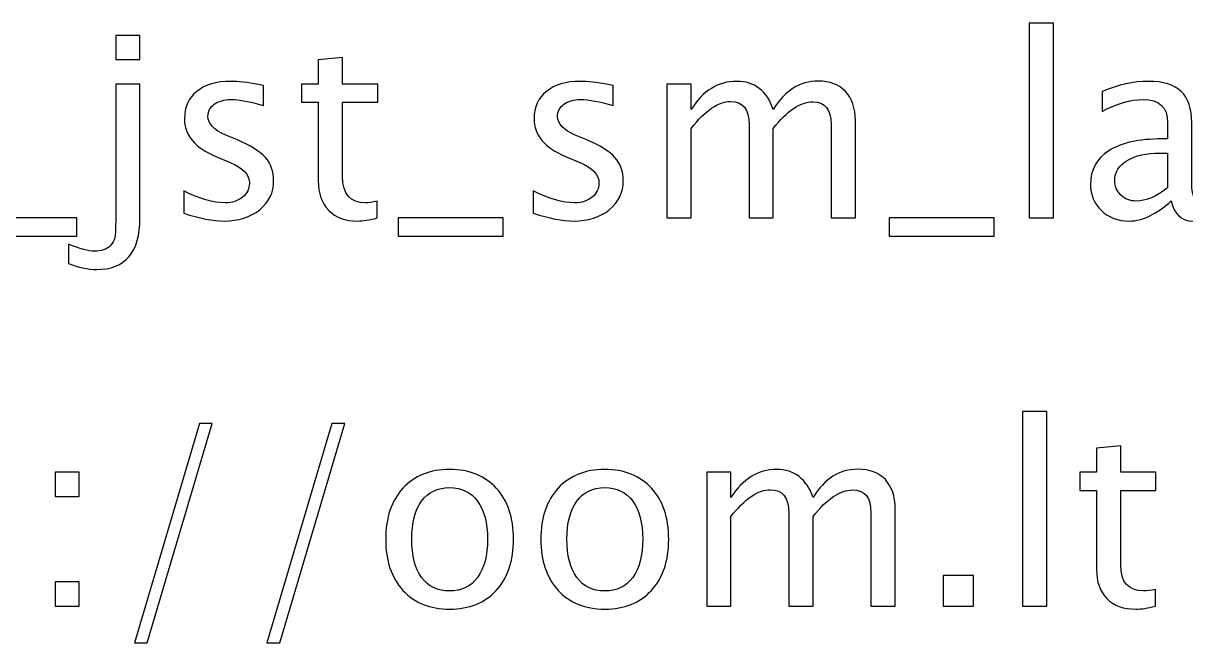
# Model space of a CAD drawing. Header units: centimetres. Extents: x -32.7 to 32.7, y -29.5 to 43.7.
# Drawn here: x 4.639 to 9.509, y 32.138 to 34.734 of the extents above; entities that cross this region are included whole.
import ezdxf

# ---------------------------------------------------------------- set-up
doc = ezdxf.new("R2010")
doc.units = ezdxf.units.CM
doc.header["$MEASUREMENT"] = 0
doc.layers.add('Layer 1', color=7, linetype='Continuous')

msp = doc.modelspace()

# ---------------------------------------------------------------- linework, layer by layer
at = {"layer": 'Layer 1'}
for points, knots in [([(8.85293, 33.91782), (8.85293, 33.91782), (8.85293, 34.73379), (8.85293, 34.73379), (8.85293, 34.73379), (8.85293, 34.73379), (8.95453, 34.73379), (8.95453, 34.73379), (8.95453, 34.73379), (8.95453, 34.73379), (8.95453, 33.91782), (8.95453, 33.91782), (8.95453, 33.91782), (8.95453, 33.91782), (8.85293, 33.91782), (8.85293, 33.91782)], [0, 0, 0, 0, 0.2, 0.2, 0.2, 0.2, 0.4, 0.4, 0.4, 0.4, 0.6, 0.6, 0.6, 0.6, 1, 1, 1, 1]), ([(5.02654, 34.58139), (5.02654, 34.58139), (5.02654, 34.68299), (5.02654, 34.68299), (5.02654, 34.68299), (5.02654, 34.68299), (5.12814, 34.68299), (5.12814, 34.68299), (5.12814, 34.68299), (5.12814, 34.68299), (5.12814, 34.58139), (5.12814, 34.58139), (5.12814, 34.58139), (5.12814, 34.58139), (5.02654, 34.58139), (5.02654, 34.58139)], [0, 0, 0, 0, 0.2, 0.2, 0.2, 0.2, 0.4, 0.4, 0.4, 0.4, 0.6, 0.6, 0.6, 0.6, 1, 1, 1, 1]), ([(6.12191, 33.918), (6.09052, 33.90935), (6.06318, 33.90512), (6.04007, 33.90512), (6.04007, 33.90512), (5.98821, 33.90512), (5.94782, 33.91994), (5.91889, 33.94957), (5.91889, 33.94957), (5.88979, 33.9792), (5.87532, 34.0203), (5.87532, 34.07304), (5.87532, 34.07304), (5.87532, 34.07304), (5.87532, 34.40254), (5.87532, 34.40254), (5.87532, 34.40254), (5.87532, 34.40254), (5.80512, 34.40254), (5.80512, 34.40254), (5.80512, 34.40254), (5.80512, 34.40254), (5.80512, 34.47873), (5.80512, 34.47873), (5.80512, 34.47873), (5.80512, 34.47873), (5.87532, 34.47873), (5.87532, 34.47873), (5.87532, 34.47873), (5.87532, 34.47873), (5.87532, 34.58016), (5.87532, 34.58016), (5.87532, 34.58016), (5.87532, 34.58016), (5.97692, 34.58986), (5.97692, 34.58986), (5.97692, 34.58986), (5.97692, 34.58986), (5.97692, 34.47873), (5.97692, 34.47873), (5.97692, 34.47873), (5.97692, 34.47873), (6.12403, 34.47873), (6.12403, 34.47873), (6.12403, 34.47873), (6.12403, 34.47873), (6.12403, 34.40254), (6.12403, 34.40254), (6.12403, 34.40254), (6.12403, 34.40254), (5.97692, 34.40254), (5.97692, 34.40254), (5.97692, 34.40254), (5.97692, 34.40254), (5.97692, 34.09139), (5.97692, 34.09139), (5.97692, 34.09139), (5.97692, 34.01801), (6.00885, 33.98132), (6.07253, 33.98132), (6.07253, 33.98132), (6.08611, 33.98132), (6.10251, 33.98361), (6.12191, 33.98802), (6.12191, 33.98802), (6.12191, 33.98802), (6.12191, 33.918), (6.12191, 33.918)], [0, 0, 0, 0, 0.0555556, 0.0555556, 0.0555556, 0.0555556, 0.1111111, 0.1111111, 0.1111111, 0.1111111, 0.1666667, 0.1666667, 0.1666667, 0.1666667, 0.2222222, 0.2222222, 0.2222222, 0.2222222, 0.2777778, 0.2777778, 0.2777778, 0.2777778, 0.3333333, 0.3333333, 0.3333333, 0.3333333, 0.3888889, 0.3888889, 0.3888889, 0.3888889, 0.4444444, 0.4444444, 0.4444444, 0.4444444, 0.5, 0.5, 0.5, 0.5, 0.5555556, 0.5555556, 0.5555556, 0.5555556, 0.6111111, 0.6111111, 0.6111111, 0.6111111, 0.6666667, 0.6666667, 0.6666667, 0.6666667, 0.7222222, 0.7222222, 0.7222222, 0.7222222, 0.7777778, 0.7777778, 0.7777778, 0.7777778, 0.8333333, 0.8333333, 0.8333333, 0.8333333, 0.8888889, 0.8888889, 0.8888889, 0.8888889, 1, 1, 1, 1]), ([(5.31141, 33.93793), (5.31141, 33.93793), (5.31141, 34.03106), (5.31141, 34.03106), (5.31141, 34.03106), (5.37791, 33.9979), (5.43559, 33.98132), (5.4848, 33.98132), (5.4848, 33.98132), (5.51408, 33.98132), (5.53842, 33.98926), (5.55765, 34.00513), (5.55765, 34.00513), (5.57688, 34.02083), (5.58658, 34.04059), (5.58658, 34.0644), (5.58658, 34.0644), (5.58658, 34.09915), (5.55959, 34.1279), (5.50561, 34.15065), (5.50561, 34.15065), (5.50561, 34.15065), (5.44617, 34.17588), (5.44617, 34.17588), (5.44617, 34.17588), (5.35851, 34.21221), (5.31459, 34.26478), (5.31459, 34.33304), (5.31459, 34.33304), (5.31459, 34.3819), (5.33187, 34.42035), (5.36644, 34.4484), (5.36644, 34.4484), (5.40102, 34.47644), (5.44847, 34.49038), (5.50861, 34.49038), (5.50861, 34.49038), (5.53983, 34.49038), (5.57864, 34.48614), (5.62468, 34.4775), (5.62468, 34.4775), (5.62468, 34.4775), (5.64584, 34.47344), (5.64584, 34.47344), (5.64584, 34.47344), (5.64584, 34.47344), (5.64584, 34.38878), (5.64584, 34.38878), (5.64584, 34.38878), (5.58922, 34.40571), (5.54407, 34.41418), (5.51038, 34.41418), (5.51038, 34.41418), (5.48074, 34.41418), (5.45728, 34.40765), (5.43947, 34.39477), (5.43947, 34.39477), (5.42183, 34.3819), (5.41301, 34.36461), (5.41301, 34.34292), (5.41301, 34.34292), (5.41301, 34.3124), (5.43771, 34.28647), (5.48727, 34.26548), (5.48727, 34.26548), (5.48727, 34.26548), (5.53613, 34.24484), (5.53613, 34.24484), (5.53613, 34.24484), (5.59152, 34.22156), (5.63067, 34.19687), (5.6536, 34.17094), (5.6536, 34.17094), (5.67671, 34.14501), (5.68818, 34.11255), (5.68818, 34.07375), (5.68818, 34.07375), (5.68818, 34.02453), (5.66877, 33.98414), (5.62979, 33.95257), (5.62979, 33.95257), (5.59099, 33.92099), (5.54125, 33.90512), (5.48074, 33.90512), (5.48074, 33.90512), (5.43418, 33.90512), (5.37791, 33.91606), (5.31141, 33.93793)], [0, 0, 0, 0, 0.0434783, 0.0434783, 0.0434783, 0.0434783, 0.0869565, 0.0869565, 0.0869565, 0.0869565, 0.1304348, 0.1304348, 0.1304348, 0.1304348, 0.173913, 0.173913, 0.173913, 0.173913, 0.2173913, 0.2173913, 0.2173913, 0.2173913, 0.2608696, 0.2608696, 0.2608696, 0.2608696, 0.3043478, 0.3043478, 0.3043478, 0.3043478, 0.3478261, 0.3478261, 0.3478261, 0.3478261, 0.3913043, 0.3913043, 0.3913043, 0.3913043, 0.4347826, 0.4347826, 0.4347826, 0.4347826, 0.4782609, 0.4782609, 0.4782609, 0.4782609, 0.5217391, 0.5217391, 0.5217391, 0.5217391, 0.5652174, 0.5652174, 0.5652174, 0.5652174, 0.6086957, 0.6086957, 0.6086957, 0.6086957, 0.6521739, 0.6521739, 0.6521739, 0.6521739, 0.6956522, 0.6956522, 0.6956522, 0.6956522, 0.7391304, 0.7391304, 0.7391304, 0.7391304, 0.7826087, 0.7826087, 0.7826087, 0.7826087, 0.826087, 0.826087, 0.826087, 0.826087, 0.8695652, 0.8695652, 0.8695652, 0.8695652, 0.9130435, 0.9130435, 0.9130435, 0.9130435, 1, 1, 1, 1]), ([(6.77596, 33.93793), (6.77596, 33.93793), (6.77596, 34.03106), (6.77596, 34.03106), (6.77596, 34.03106), (6.84246, 33.9979), (6.90014, 33.98132), (6.94935, 33.98132), (6.94935, 33.98132), (6.97863, 33.98132), (7.00297, 33.98926), (7.0222, 34.00513), (7.0222, 34.00513), (7.04143, 34.02083), (7.05113, 34.04059), (7.05113, 34.0644), (7.05113, 34.0644), (7.05113, 34.09915), (7.02414, 34.1279), (6.97016, 34.15065), (6.97016, 34.15065), (6.97016, 34.15065), (6.91072, 34.17588), (6.91072, 34.17588), (6.91072, 34.17588), (6.82306, 34.21221), (6.77914, 34.26478), (6.77914, 34.33304), (6.77914, 34.33304), (6.77914, 34.3819), (6.79642, 34.42035), (6.83099, 34.4484), (6.83099, 34.4484), (6.86557, 34.47644), (6.91302, 34.49038), (6.97316, 34.49038), (6.97316, 34.49038), (7.00438, 34.49038), (7.04319, 34.48614), (7.08923, 34.4775), (7.08923, 34.4775), (7.08923, 34.4775), (7.11039, 34.47344), (7.11039, 34.47344), (7.11039, 34.47344), (7.11039, 34.47344), (7.11039, 34.38878), (7.11039, 34.38878), (7.11039, 34.38878), (7.05377, 34.40571), (7.00862, 34.41418), (6.97493, 34.41418), (6.97493, 34.41418), (6.94529, 34.41418), (6.92183, 34.40765), (6.90402, 34.39477), (6.90402, 34.39477), (6.88638, 34.3819), (6.87756, 34.36461), (6.87756, 34.34292), (6.87756, 34.34292), (6.87756, 34.3124), (6.90226, 34.28647), (6.95182, 34.26548), (6.95182, 34.26548), (6.95182, 34.26548), (7.00068, 34.24484), (7.00068, 34.24484), (7.00068, 34.24484), (7.05607, 34.22156), (7.09522, 34.19687), (7.11815, 34.17094), (7.11815, 34.17094), (7.14126, 34.14501), (7.15273, 34.11255), (7.15273, 34.07375), (7.15273, 34.07375), (7.15273, 34.02453), (7.13332, 33.98414), (7.09434, 33.95257), (7.09434, 33.95257), (7.05554, 33.92099), (7.0058, 33.90512), (6.94529, 33.90512), (6.94529, 33.90512), (6.89873, 33.90512), (6.84246, 33.91606), (6.77596, 33.93793)], [0, 0, 0, 0, 0.0434783, 0.0434783, 0.0434783, 0.0434783, 0.0869565, 0.0869565, 0.0869565, 0.0869565, 0.1304348, 0.1304348, 0.1304348, 0.1304348, 0.173913, 0.173913, 0.173913, 0.173913, 0.2173913, 0.2173913, 0.2173913, 0.2173913, 0.2608696, 0.2608696, 0.2608696, 0.2608696, 0.3043478, 0.3043478, 0.3043478, 0.3043478, 0.3478261, 0.3478261, 0.3478261, 0.3478261, 0.3913043, 0.3913043, 0.3913043, 0.3913043, 0.4347826, 0.4347826, 0.4347826, 0.4347826, 0.4782609, 0.4782609, 0.4782609, 0.4782609, 0.5217391, 0.5217391, 0.5217391, 0.5217391, 0.5652174, 0.5652174, 0.5652174, 0.5652174, 0.6086957, 0.6086957, 0.6086957, 0.6086957, 0.6521739, 0.6521739, 0.6521739, 0.6521739, 0.6956522, 0.6956522, 0.6956522, 0.6956522, 0.7391304, 0.7391304, 0.7391304, 0.7391304, 0.7826087, 0.7826087, 0.7826087, 0.7826087, 0.826087, 0.826087, 0.826087, 0.826087, 0.8695652, 0.8695652, 0.8695652, 0.8695652, 0.9130435, 0.9130435, 0.9130435, 0.9130435, 1, 1, 1, 1]), ([(7.33564, 33.91782), (7.33564, 33.91782), (7.33564, 34.47873), (7.33564, 34.47873), (7.33564, 34.47873), (7.33564, 34.47873), (7.43724, 34.47873), (7.43724, 34.47873), (7.43724, 34.47873), (7.43724, 34.47873), (7.43724, 34.37273), (7.43724, 34.37273), (7.43724, 34.37273), (7.4868, 34.45122), (7.5503, 34.49038), (7.62809, 34.49038), (7.62809, 34.49038), (7.70306, 34.49038), (7.75403, 34.45122), (7.7812, 34.37273), (7.7812, 34.37273), (7.82935, 34.45192), (7.89214, 34.49143), (7.96923, 34.49143), (7.96923, 34.49143), (8.01844, 34.49143), (8.05672, 34.47697), (8.08406, 34.44787), (8.08406, 34.44787), (8.1114, 34.41876), (8.12515, 34.37802), (8.12515, 34.32563), (8.12515, 34.32563), (8.12515, 34.32563), (8.12515, 33.91782), (8.12515, 33.91782), (8.12515, 33.91782), (8.12515, 33.91782), (8.02355, 33.91782), (8.02355, 33.91782), (8.02355, 33.91782), (8.02355, 33.91782), (8.02355, 34.30887), (8.02355, 34.30887), (8.02355, 34.30887), (8.02355, 34.37273), (7.99815, 34.40465), (7.94735, 34.40465), (7.94735, 34.40465), (7.89461, 34.40465), (7.83923, 34.36743), (7.7812, 34.29282), (7.7812, 34.29282), (7.7812, 34.29282), (7.7812, 33.91782), (7.7812, 33.91782), (7.7812, 33.91782), (7.7812, 33.91782), (7.6796, 33.91782), (7.6796, 33.91782), (7.6796, 33.91782), (7.6796, 33.91782), (7.6796, 34.30923), (7.6796, 34.30923), (7.6796, 34.30923), (7.6796, 34.37361), (7.65384, 34.40571), (7.60216, 34.40571), (7.60216, 34.40571), (7.55083, 34.40571), (7.4958, 34.36832), (7.43724, 34.29335), (7.43724, 34.29335), (7.43724, 34.29335), (7.43724, 33.91782), (7.43724, 33.91782), (7.43724, 33.91782), (7.43724, 33.91782), (7.33564, 33.91782), (7.33564, 33.91782)], [0, 0, 0, 0, 0.047619, 0.047619, 0.047619, 0.047619, 0.0952381, 0.0952381, 0.0952381, 0.0952381, 0.1428571, 0.1428571, 0.1428571, 0.1428571, 0.1904762, 0.1904762, 0.1904762, 0.1904762, 0.2380952, 0.2380952, 0.2380952, 0.2380952, 0.2857143, 0.2857143, 0.2857143, 0.2857143, 0.3333333, 0.3333333, 0.3333333, 0.3333333, 0.3809524, 0.3809524, 0.3809524, 0.3809524, 0.4285714, 0.4285714, 0.4285714, 0.4285714, 0.4761905, 0.4761905, 0.4761905, 0.4761905, 0.5238095, 0.5238095, 0.5238095, 0.5238095, 0.5714286, 0.5714286, 0.5714286, 0.5714286, 0.6190476, 0.6190476, 0.6190476, 0.6190476, 0.6666667, 0.6666667, 0.6666667, 0.6666667, 0.7142857, 0.7142857, 0.7142857, 0.7142857, 0.7619048, 0.7619048, 0.7619048, 0.7619048, 0.8095238, 0.8095238, 0.8095238, 0.8095238, 0.8571429, 0.8571429, 0.8571429, 0.8571429, 0.9047619, 0.9047619, 0.9047619, 0.9047619, 1, 1, 1, 1]), ([(9.44789, 33.98926), (9.38686, 33.93317), (9.32812, 33.90512), (9.27168, 33.90512), (9.27168, 33.90512), (9.22529, 33.90512), (9.18666, 33.91958), (9.15614, 33.94869), (9.15614, 33.94869), (9.12545, 33.97779), (9.11011, 34.01448), (9.11011, 34.05875), (9.11011, 34.05875), (9.11011, 34.11996), (9.13586, 34.16706), (9.18736, 34.19986), (9.18736, 34.19986), (9.23887, 34.23267), (9.31278, 34.24908), (9.40908, 34.24908), (9.40908, 34.24908), (9.40908, 34.24908), (9.4329, 34.24908), (9.4329, 34.24908), (9.4329, 34.24908), (9.4329, 34.24908), (9.4329, 34.31663), (9.4329, 34.31663), (9.4329, 34.31663), (9.4329, 34.38172), (9.39903, 34.41418), (9.33112, 34.41418), (9.33112, 34.41418), (9.27856, 34.41418), (9.22105, 34.3976), (9.15879, 34.36444), (9.15879, 34.36444), (9.15879, 34.36444), (9.15879, 34.44804), (9.15879, 34.44804), (9.15879, 34.44804), (9.22723, 34.47627), (9.29179, 34.49038), (9.35229, 34.49038), (9.35229, 34.49038), (9.41455, 34.49038), (9.46059, 34.47627), (9.49005, 34.44787), (9.49005, 34.44787), (9.51968, 34.41947), (9.5345, 34.37572), (9.5345, 34.31663), (9.5345, 34.31663), (9.5345, 34.31663), (9.5345, 34.06316), (9.5345, 34.06316), (9.5345, 34.06316), (9.5345, 34.00513), (9.55231, 33.97603), (9.58812, 33.97603), (9.58812, 33.97603), (9.59253, 33.97603), (9.59905, 33.97673), (9.6077, 33.97814), (9.6077, 33.97814), (9.6077, 33.97814), (9.61493, 33.9217), (9.61493, 33.9217), (9.61493, 33.9217), (9.59182, 33.91059), (9.56642, 33.90512), (9.53855, 33.90512), (9.53855, 33.90512), (9.49111, 33.90512), (9.46094, 33.93317), (9.44789, 33.98926)], [0, 0, 0, 0, 0.05, 0.05, 0.05, 0.05, 0.1, 0.1, 0.1, 0.1, 0.15, 0.15, 0.15, 0.15, 0.2, 0.2, 0.2, 0.2, 0.25, 0.25, 0.25, 0.25, 0.3, 0.3, 0.3, 0.3, 0.35, 0.35, 0.35, 0.35, 0.4, 0.4, 0.4, 0.4, 0.45, 0.45, 0.45, 0.45, 0.5, 0.5, 0.5, 0.5, 0.55, 0.55, 0.55, 0.55, 0.6, 0.6, 0.6, 0.6, 0.65, 0.65, 0.65, 0.65, 0.7, 0.7, 0.7, 0.7, 0.75, 0.75, 0.75, 0.75, 0.8, 0.8, 0.8, 0.8, 0.85, 0.85, 0.85, 0.85, 0.9, 0.9, 0.9, 0.9, 1, 1, 1, 1]), ([(4.82864, 33.72732), (4.82864, 33.72732), (4.82864, 33.80881), (4.82864, 33.80881), (4.82864, 33.80881), (4.87626, 33.78835), (4.9126, 33.77812), (4.93747, 33.77812), (4.93747, 33.77812), (4.96569, 33.77812), (4.98774, 33.78571), (5.00326, 33.80087), (5.00326, 33.80087), (5.01367, 33.81111), (5.02002, 33.82292), (5.02266, 33.83598), (5.02266, 33.83598), (5.02531, 33.84903), (5.02654, 33.87637), (5.02654, 33.918), (5.02654, 33.918), (5.02654, 33.918), (5.02654, 34.47873), (5.02654, 34.47873), (5.02654, 34.47873), (5.02654, 34.47873), (5.12814, 34.47873), (5.12814, 34.47873), (5.12814, 34.47873), (5.12814, 34.47873), (5.12814, 33.91817), (5.12814, 33.91817), (5.12814, 33.91817), (5.12814, 33.77406), (5.06729, 33.70192), (4.9454, 33.70192), (4.9454, 33.70192), (4.90924, 33.70192), (4.87026, 33.71039), (4.82864, 33.72732)], [0, 0, 0, 0, 0.0909091, 0.0909091, 0.0909091, 0.0909091, 0.1818182, 0.1818182, 0.1818182, 0.1818182, 0.2727273, 0.2727273, 0.2727273, 0.2727273, 0.3636364, 0.3636364, 0.3636364, 0.3636364, 0.4545455, 0.4545455, 0.4545455, 0.4545455, 0.5454545, 0.5454545, 0.5454545, 0.5454545, 0.6363636, 0.6363636, 0.6363636, 0.6363636, 0.7272727, 0.7272727, 0.7272727, 0.7272727, 0.8181818, 0.8181818, 0.8181818, 0.8181818, 1, 1, 1, 1]), ([(9.4329, 34.04464), (9.4329, 34.04464), (9.4329, 34.18875), (9.4329, 34.18875), (9.4329, 34.18875), (9.4329, 34.18875), (9.40027, 34.18981), (9.40027, 34.18981), (9.40027, 34.18981), (9.34382, 34.18981), (9.29831, 34.1794), (9.26356, 34.15859), (9.26356, 34.15859), (9.22899, 34.1376), (9.21171, 34.10991), (9.21171, 34.07533), (9.21171, 34.07533), (9.21171, 34.05117), (9.22035, 34.03071), (9.23746, 34.01395), (9.23746, 34.01395), (9.25474, 33.99719), (9.27574, 33.98873), (9.30061, 33.98873), (9.30061, 33.98873), (9.34294, 33.98873), (9.38704, 34.00743), (9.4329, 34.04464)], [0, 0, 0, 0, 0.125, 0.125, 0.125, 0.125, 0.25, 0.25, 0.25, 0.25, 0.375, 0.375, 0.375, 0.375, 0.5, 0.5, 0.5, 0.5, 0.625, 0.625, 0.625, 0.625, 0.75, 0.75, 0.75, 0.75, 1, 1, 1, 1]), ([(4.4233, 33.84162), (4.4233, 33.84162), (4.4233, 33.91782), (4.4233, 33.91782), (4.4233, 33.91782), (4.4233, 33.91782), (4.86357, 33.91782), (4.86357, 33.91782), (4.86357, 33.91782), (4.86357, 33.91782), (4.86357, 33.84162), (4.86357, 33.84162), (4.86357, 33.84162), (4.86357, 33.84162), (4.4233, 33.84162), (4.4233, 33.84162)], [0, 0, 0, 0, 0.2, 0.2, 0.2, 0.2, 0.4, 0.4, 0.4, 0.4, 0.6, 0.6, 0.6, 0.6, 1, 1, 1, 1]), ([(6.20976, 33.84162), (6.20976, 33.84162), (6.20976, 33.91782), (6.20976, 33.91782), (6.20976, 33.91782), (6.20976, 33.91782), (6.65003, 33.91782), (6.65003, 33.91782), (6.65003, 33.91782), (6.65003, 33.91782), (6.65003, 33.84162), (6.65003, 33.84162), (6.65003, 33.84162), (6.65003, 33.84162), (6.20976, 33.84162), (6.20976, 33.84162)], [0, 0, 0, 0, 0.2, 0.2, 0.2, 0.2, 0.4, 0.4, 0.4, 0.4, 0.6, 0.6, 0.6, 0.6, 1, 1, 1, 1]), ([(8.26662, 33.84162), (8.26662, 33.84162), (8.26662, 33.91782), (8.26662, 33.91782), (8.26662, 33.91782), (8.26662, 33.91782), (8.70689, 33.91782), (8.70689, 33.91782), (8.70689, 33.91782), (8.70689, 33.91782), (8.70689, 33.84162), (8.70689, 33.84162), (8.70689, 33.84162), (8.70689, 33.84162), (8.26662, 33.84162), (8.26662, 33.84162)], [0, 0, 0, 0, 0.2, 0.2, 0.2, 0.2, 0.4, 0.4, 0.4, 0.4, 0.6, 0.6, 0.6, 0.6, 1, 1, 1, 1]), ([(8.82526, 32.29151), (8.82526, 32.29151), (8.82526, 33.10748), (8.82526, 33.10748), (8.82526, 33.10748), (8.82526, 33.10748), (8.92686, 33.10748), (8.92686, 33.10748), (8.92686, 33.10748), (8.92686, 33.10748), (8.92686, 32.29151), (8.92686, 32.29151), (8.92686, 32.29151), (8.92686, 32.29151), (8.82526, 32.29151), (8.82526, 32.29151)], [0, 0, 0, 0, 0.2, 0.2, 0.2, 0.2, 0.4, 0.4, 0.4, 0.4, 0.6, 0.6, 0.6, 0.6, 1, 1, 1, 1]), ([(5.10486, 32.13805), (5.10486, 32.13805), (5.37703, 33.05668), (5.37703, 33.05668), (5.37703, 33.05668), (5.37703, 33.05668), (5.43083, 33.05668), (5.43083, 33.05668), (5.43083, 33.05668), (5.43083, 33.05668), (5.15866, 32.13805), (5.15866, 32.13805), (5.15866, 32.13805), (5.15866, 32.13805), (5.10486, 32.13805), (5.10486, 32.13805)], [0, 0, 0, 0, 0.2, 0.2, 0.2, 0.2, 0.4, 0.4, 0.4, 0.4, 0.6, 0.6, 0.6, 0.6, 1, 1, 1, 1]), ([(5.65978, 32.13805), (5.65978, 32.13805), (5.93195, 33.05668), (5.93195, 33.05668), (5.93195, 33.05668), (5.93195, 33.05668), (5.98575, 33.05668), (5.98575, 33.05668), (5.98575, 33.05668), (5.98575, 33.05668), (5.71358, 32.13805), (5.71358, 32.13805), (5.71358, 32.13805), (5.71358, 32.13805), (5.65978, 32.13805), (5.65978, 32.13805)], [0, 0, 0, 0, 0.2, 0.2, 0.2, 0.2, 0.4, 0.4, 0.4, 0.4, 0.6, 0.6, 0.6, 0.6, 1, 1, 1, 1]), ([(9.38194, 32.29169), (9.35055, 32.28304), (9.32321, 32.27881), (9.3001, 32.27881), (9.3001, 32.27881), (9.24824, 32.27881), (9.20785, 32.29363), (9.17892, 32.32326), (9.17892, 32.32326), (9.14982, 32.35289), (9.13535, 32.39399), (9.13535, 32.44673), (9.13535, 32.44673), (9.13535, 32.44673), (9.13535, 32.77623), (9.13535, 32.77623), (9.13535, 32.77623), (9.13535, 32.77623), (9.06515, 32.77623), (9.06515, 32.77623), (9.06515, 32.77623), (9.06515, 32.77623), (9.06515, 32.85242), (9.06515, 32.85242), (9.06515, 32.85242), (9.06515, 32.85242), (9.13535, 32.85242), (9.13535, 32.85242), (9.13535, 32.85242), (9.13535, 32.85242), (9.13535, 32.95385), (9.13535, 32.95385), (9.13535, 32.95385), (9.13535, 32.95385), (9.23695, 32.96355), (9.23695, 32.96355), (9.23695, 32.96355), (9.23695, 32.96355), (9.23695, 32.85242), (9.23695, 32.85242), (9.23695, 32.85242), (9.23695, 32.85242), (9.38406, 32.85242), (9.38406, 32.85242), (9.38406, 32.85242), (9.38406, 32.85242), (9.38406, 32.77623), (9.38406, 32.77623), (9.38406, 32.77623), (9.38406, 32.77623), (9.23695, 32.77623), (9.23695, 32.77623), (9.23695, 32.77623), (9.23695, 32.77623), (9.23695, 32.46508), (9.23695, 32.46508), (9.23695, 32.46508), (9.23695, 32.3917), (9.26888, 32.35501), (9.33256, 32.35501), (9.33256, 32.35501), (9.34614, 32.35501), (9.36254, 32.3573), (9.38194, 32.36171), (9.38194, 32.36171), (9.38194, 32.36171), (9.38194, 32.29169), (9.38194, 32.29169)], [0, 0, 0, 0, 0.0555556, 0.0555556, 0.0555556, 0.0555556, 0.1111111, 0.1111111, 0.1111111, 0.1111111, 0.1666667, 0.1666667, 0.1666667, 0.1666667, 0.2222222, 0.2222222, 0.2222222, 0.2222222, 0.2777778, 0.2777778, 0.2777778, 0.2777778, 0.3333333, 0.3333333, 0.3333333, 0.3333333, 0.3888889, 0.3888889, 0.3888889, 0.3888889, 0.4444444, 0.4444444, 0.4444444, 0.4444444, 0.5, 0.5, 0.5, 0.5, 0.5555556, 0.5555556, 0.5555556, 0.5555556, 0.6111111, 0.6111111, 0.6111111, 0.6111111, 0.6666667, 0.6666667, 0.6666667, 0.6666667, 0.7222222, 0.7222222, 0.7222222, 0.7222222, 0.7777778, 0.7777778, 0.7777778, 0.7777778, 0.8333333, 0.8333333, 0.8333333, 0.8333333, 0.8888889, 0.8888889, 0.8888889, 0.8888889, 1, 1, 1, 1]), ([(4.77219, 32.75083), (4.77219, 32.75083), (4.77219, 32.85242), (4.77219, 32.85242), (4.77219, 32.85242), (4.77219, 32.85242), (4.87379, 32.85242), (4.87379, 32.85242), (4.87379, 32.85242), (4.87379, 32.85242), (4.87379, 32.75083), (4.87379, 32.75083), (4.87379, 32.75083), (4.87379, 32.75083), (4.77219, 32.75083), (4.77219, 32.75083)], [0, 0, 0, 0, 0.2, 0.2, 0.2, 0.2, 0.4, 0.4, 0.4, 0.4, 0.6, 0.6, 0.6, 0.6, 1, 1, 1, 1]), ([(6.42531, 32.27881), (6.34293, 32.27881), (6.27767, 32.30509), (6.22969, 32.35766), (6.22969, 32.35766), (6.18154, 32.41022), (6.15755, 32.48166), (6.15755, 32.57179), (6.15755, 32.57179), (6.15755, 32.66175), (6.18154, 32.73301), (6.22969, 32.7854), (6.22969, 32.7854), (6.27767, 32.83778), (6.34293, 32.86407), (6.42531, 32.86407), (6.42531, 32.86407), (6.50768, 32.86407), (6.57294, 32.83778), (6.62092, 32.7854), (6.62092, 32.7854), (6.66908, 32.73301), (6.69306, 32.66175), (6.69306, 32.57179), (6.69306, 32.57179), (6.69306, 32.48166), (6.66908, 32.41022), (6.62092, 32.35766), (6.62092, 32.35766), (6.57294, 32.30509), (6.50768, 32.27881), (6.42531, 32.27881)], [0, 0, 0, 0, 0.1111111, 0.1111111, 0.1111111, 0.1111111, 0.2222222, 0.2222222, 0.2222222, 0.2222222, 0.3333333, 0.3333333, 0.3333333, 0.3333333, 0.4444444, 0.4444444, 0.4444444, 0.4444444, 0.5555556, 0.5555556, 0.5555556, 0.5555556, 0.6666667, 0.6666667, 0.6666667, 0.6666667, 0.7777778, 0.7777778, 0.7777778, 0.7777778, 1, 1, 1, 1]), ([(7.07548, 32.27881), (6.9931, 32.27881), (6.92784, 32.30509), (6.87986, 32.35766), (6.87986, 32.35766), (6.83171, 32.41022), (6.80772, 32.48166), (6.80772, 32.57179), (6.80772, 32.57179), (6.80772, 32.66175), (6.83171, 32.73301), (6.87986, 32.7854), (6.87986, 32.7854), (6.92784, 32.83778), (6.9931, 32.86407), (7.07548, 32.86407), (7.07548, 32.86407), (7.15785, 32.86407), (7.22311, 32.83778), (7.27109, 32.7854), (7.27109, 32.7854), (7.31925, 32.73301), (7.34323, 32.66175), (7.34323, 32.57179), (7.34323, 32.57179), (7.34323, 32.48166), (7.31925, 32.41022), (7.27109, 32.35766), (7.27109, 32.35766), (7.22311, 32.30509), (7.15785, 32.27881), (7.07548, 32.27881)], [0, 0, 0, 0, 0.1111111, 0.1111111, 0.1111111, 0.1111111, 0.2222222, 0.2222222, 0.2222222, 0.2222222, 0.3333333, 0.3333333, 0.3333333, 0.3333333, 0.4444444, 0.4444444, 0.4444444, 0.4444444, 0.5555556, 0.5555556, 0.5555556, 0.5555556, 0.6666667, 0.6666667, 0.6666667, 0.6666667, 0.7777778, 0.7777778, 0.7777778, 0.7777778, 1, 1, 1, 1]), ([(7.50234, 32.29151), (7.50234, 32.29151), (7.50234, 32.85242), (7.50234, 32.85242), (7.50234, 32.85242), (7.50234, 32.85242), (7.60394, 32.85242), (7.60394, 32.85242), (7.60394, 32.85242), (7.60394, 32.85242), (7.60394, 32.74642), (7.60394, 32.74642), (7.60394, 32.74642), (7.6535, 32.82491), (7.717, 32.86407), (7.79479, 32.86407), (7.79479, 32.86407), (7.86976, 32.86407), (7.92073, 32.82491), (7.9479, 32.74642), (7.9479, 32.74642), (7.99605, 32.82561), (8.05884, 32.86512), (8.13593, 32.86512), (8.13593, 32.86512), (8.18514, 32.86512), (8.22342, 32.85066), (8.25076, 32.82156), (8.25076, 32.82156), (8.2781, 32.79245), (8.29185, 32.75171), (8.29185, 32.69932), (8.29185, 32.69932), (8.29185, 32.69932), (8.29185, 32.29151), (8.29185, 32.29151), (8.29185, 32.29151), (8.29185, 32.29151), (8.19025, 32.29151), (8.19025, 32.29151), (8.19025, 32.29151), (8.19025, 32.29151), (8.19025, 32.68256), (8.19025, 32.68256), (8.19025, 32.68256), (8.19025, 32.74642), (8.16485, 32.77834), (8.11405, 32.77834), (8.11405, 32.77834), (8.06131, 32.77834), (8.00593, 32.74112), (7.9479, 32.66651), (7.9479, 32.66651), (7.9479, 32.66651), (7.9479, 32.29151), (7.9479, 32.29151), (7.9479, 32.29151), (7.9479, 32.29151), (7.8463, 32.29151), (7.8463, 32.29151), (7.8463, 32.29151), (7.8463, 32.29151), (7.8463, 32.68292), (7.8463, 32.68292), (7.8463, 32.68292), (7.8463, 32.7473), (7.82054, 32.7794), (7.76886, 32.7794), (7.76886, 32.7794), (7.71753, 32.7794), (7.6625, 32.74201), (7.60394, 32.66704), (7.60394, 32.66704), (7.60394, 32.66704), (7.60394, 32.29151), (7.60394, 32.29151), (7.60394, 32.29151), (7.60394, 32.29151), (7.50234, 32.29151), (7.50234, 32.29151)], [0, 0, 0, 0, 0.047619, 0.047619, 0.047619, 0.047619, 0.0952381, 0.0952381, 0.0952381, 0.0952381, 0.1428571, 0.1428571, 0.1428571, 0.1428571, 0.1904762, 0.1904762, 0.1904762, 0.1904762, 0.2380952, 0.2380952, 0.2380952, 0.2380952, 0.2857143, 0.2857143, 0.2857143, 0.2857143, 0.3333333, 0.3333333, 0.3333333, 0.3333333, 0.3809524, 0.3809524, 0.3809524, 0.3809524, 0.4285714, 0.4285714, 0.4285714, 0.4285714, 0.4761905, 0.4761905, 0.4761905, 0.4761905, 0.5238095, 0.5238095, 0.5238095, 0.5238095, 0.5714286, 0.5714286, 0.5714286, 0.5714286, 0.6190476, 0.6190476, 0.6190476, 0.6190476, 0.6666667, 0.6666667, 0.6666667, 0.6666667, 0.7142857, 0.7142857, 0.7142857, 0.7142857, 0.7619048, 0.7619048, 0.7619048, 0.7619048, 0.8095238, 0.8095238, 0.8095238, 0.8095238, 0.8571429, 0.8571429, 0.8571429, 0.8571429, 0.9047619, 0.9047619, 0.9047619, 0.9047619, 1, 1, 1, 1]), ([(6.42513, 32.35501), (6.4754, 32.35501), (6.51456, 32.37388), (6.54243, 32.41181), (6.54243, 32.41181), (6.57012, 32.44955), (6.58406, 32.503), (6.58406, 32.57179), (6.58406, 32.57179), (6.58406, 32.64041), (6.57012, 32.69368), (6.54243, 32.73142), (6.54243, 32.73142), (6.51456, 32.76899), (6.4754, 32.78787), (6.42513, 32.78787), (6.42513, 32.78787), (6.37468, 32.78787), (6.33553, 32.76899), (6.30801, 32.73142), (6.30801, 32.73142), (6.28032, 32.69368), (6.26656, 32.64041), (6.26656, 32.57179), (6.26656, 32.57179), (6.26656, 32.503), (6.28032, 32.44955), (6.30801, 32.41181), (6.30801, 32.41181), (6.33553, 32.37388), (6.37468, 32.35501), (6.42513, 32.35501)], [0, 0, 0, 0, 0.1111111, 0.1111111, 0.1111111, 0.1111111, 0.2222222, 0.2222222, 0.2222222, 0.2222222, 0.3333333, 0.3333333, 0.3333333, 0.3333333, 0.4444444, 0.4444444, 0.4444444, 0.4444444, 0.5555556, 0.5555556, 0.5555556, 0.5555556, 0.6666667, 0.6666667, 0.6666667, 0.6666667, 0.7777778, 0.7777778, 0.7777778, 0.7777778, 1, 1, 1, 1]), ([(7.0753, 32.35501), (7.12557, 32.35501), (7.16473, 32.37388), (7.1926, 32.41181), (7.1926, 32.41181), (7.22029, 32.44955), (7.23423, 32.503), (7.23423, 32.57179), (7.23423, 32.57179), (7.23423, 32.64041), (7.22029, 32.69368), (7.1926, 32.73142), (7.1926, 32.73142), (7.16473, 32.76899), (7.12557, 32.78787), (7.0753, 32.78787), (7.0753, 32.78787), (7.02485, 32.78787), (6.9857, 32.76899), (6.95818, 32.73142), (6.95818, 32.73142), (6.93049, 32.69368), (6.91673, 32.64041), (6.91673, 32.57179), (6.91673, 32.57179), (6.91673, 32.503), (6.93049, 32.44955), (6.95818, 32.41181), (6.95818, 32.41181), (6.9857, 32.37388), (7.02485, 32.35501), (7.0753, 32.35501)], [0, 0, 0, 0, 0.1111111, 0.1111111, 0.1111111, 0.1111111, 0.2222222, 0.2222222, 0.2222222, 0.2222222, 0.3333333, 0.3333333, 0.3333333, 0.3333333, 0.4444444, 0.4444444, 0.4444444, 0.4444444, 0.5555556, 0.5555556, 0.5555556, 0.5555556, 0.6666667, 0.6666667, 0.6666667, 0.6666667, 0.7777778, 0.7777778, 0.7777778, 0.7777778, 1, 1, 1, 1]), ([(4.77219, 32.29151), (4.77219, 32.29151), (4.77219, 32.39311), (4.77219, 32.39311), (4.77219, 32.39311), (4.77219, 32.39311), (4.87379, 32.39311), (4.87379, 32.39311), (4.87379, 32.39311), (4.87379, 32.39311), (4.87379, 32.29151), (4.87379, 32.29151), (4.87379, 32.29151), (4.87379, 32.29151), (4.77219, 32.29151), (4.77219, 32.29151)], [0, 0, 0, 0, 0.2, 0.2, 0.2, 0.2, 0.4, 0.4, 0.4, 0.4, 0.6, 0.6, 0.6, 0.6, 1, 1, 1, 1]), ([(8.49259, 32.29151), (8.49259, 32.29151), (8.49259, 32.41957), (8.49259, 32.41957), (8.49259, 32.41957), (8.49259, 32.41957), (8.62064, 32.41957), (8.62064, 32.41957), (8.62064, 32.41957), (8.62064, 32.41957), (8.62064, 32.29151), (8.62064, 32.29151), (8.62064, 32.29151), (8.62064, 32.29151), (8.49259, 32.29151), (8.49259, 32.29151)], [0, 0, 0, 0, 0.2, 0.2, 0.2, 0.2, 0.4, 0.4, 0.4, 0.4, 0.6, 0.6, 0.6, 0.6, 1, 1, 1, 1])]:
    msp.add_open_spline(points, degree=3, knots=knots, dxfattribs=at)

doc.saveas('drawing.dxf')
